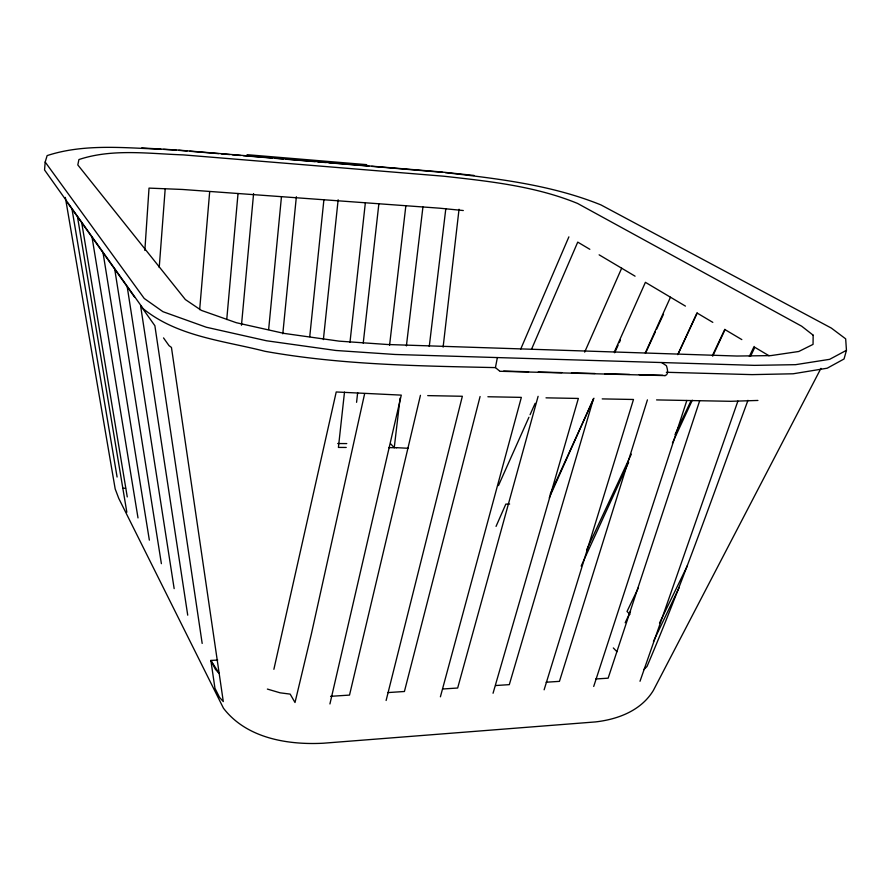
<?xml version="1.0" encoding="UTF-8"?>
<svg xmlns="http://www.w3.org/2000/svg" width="891" height="891" viewBox="0 0 891 891"><rect width="100%" height="100%" fill="white"/><g stroke="black" fill="none" stroke-linecap="round" stroke-linejoin="round"><path stroke-width="1.34" d="M144.854 250.449L149.02 188.112L182.388 189.46L439.53 208.182L463.309 210.532M159.222 267.467L165.191 188.825M160.748 149.209C122.98 147.772 83.62 143.663 47.123 155.602L45.185 162.039L44.55 169.969L143.139 308.665C177.32 336.575 223.686 340.718 265.017 351.31C341.075 364.931 418.414 365.934 495.429 367.604L499.528 370.979M199.662 309.645L209.675 191.754M226.748 319.535L238.031 193.503M241.472 325.226L253.59 193.581M268.648 329.492L281.467 196.666M282.803 333.813L296.358 196.722M309.745 336.642L323.901 199.74M323.377 339.594L338.146 199.784M443.117 347.111L459.032 209.262M344.494 392.129L338.413 447.427L346.22 447.449M349.974 342.367L365.355 202.758M356.578 402.32L357.659 392.686M363.227 343.146L378.831 204.139M389.567 345.296L405.862 205.698M394.245 447.694L400.104 398.121M406.396 345.908L422.935 206.935M429.262 346.454L445.801 208.806M495.429 367.604L497.378 357.569M364.642 393.655L311.516 633.334L295.01 702.509L290.165 694.111L280.086 692.819L267.378 689.077M273.882 669.308L336.219 391.973L401.284 395.125L329.926 703.957M420.441 395.326L349.517 695.091L330.561 696.328M386.115 700.482L462.351 396.272L427.725 395.615M480.082 396.528L404.414 691.494L387.953 692.574M440.399 696.807L521.346 397.375L487.889 396.751M538.108 396.328L457.662 688.019L443.016 688.977M445.255 172.631C497.835 178.634 551.551 184.927 600.935 204.908L831.314 328.066L845.67 338.847L846.45 350.319L844.044 358.984L827.204 368.206L793.135 373.786L752.115 374.621L666.357 372.282M493.046 693.254L578.359 398.444L546.016 397.843M593.484 398.778L509.307 684.644L495.596 685.535M544.123 689.801L633.49 399.48L602.216 398.901M647.423 399.87L559.448 681.359L546.138 682.228M593.707 686.449L686.838 400.482M699.635 400.905L608.141 678.174L595.723 678.987M737.904 401.073L640.005 681.27M747.95 400.337C715.161 489.348 684.132 579.195 647 666.49L643.658 669.731M520.622 349.294L568.881 236.861M531.526 349.261L577.736 242.118L589.831 249.302M496.042 526.403L505.821 504.117L509.63 504.072M584.674 352.123L621.662 268.213M498.459 485.606L528.931 417.255M530.067 414.716L535.146 403.333M549.257 497.869L593.373 398.968M614.3 352.056L645.407 282.324L685.435 306.103M645.318 352.914L670.477 297.215M550.181 494.227L593.941 398.232M614.667 352.758L618.12 345.185M619.278 342.656L620.426 340.128M581.155 566.086L628.634 462.306M645.485 353.248L655.375 331.82M656.533 329.302L663.517 314.178M672.404 443.094L692.285 400.226M712.755 356.099L725.029 329.625L741.824 339.594M586.623 549.892L631.318 454.165M697.196 313.097L677.784 354.663L696.974 312.953L712.811 322.364M625.181 622.742L630.516 611.426M750.656 356.11L754.8 347.301L769.056 355.776M675.01 434.608L691.026 400.75M712.388 355.609L724.84 329.28M653.448 641.453L679.388 587.147M638.413 587.715L627.019 611.471L629.993 614.378M749.342 356.433L754.131 346.432M659.507 623.009L687.451 565.596M820.945 368.351L653.359 690.447C641.097 710.639 617.964 719.36 595.466 721.922L323.433 743.217C287.737 745.088 246.484 738.305 223.452 708.2L118.77 498.425L115.184 488.936L65.344 197.401M846.45 350.319L829.644 359.329L795.563 364.675L754.488 365.355L395.036 354.473L335.929 350.486L266.465 340.763L206.333 327.242L162.964 311.694L144.231 298.463L45.185 162.039M664.875 375.612C669.275 374.866 667.214 368.295 666.435 365.744L661.668 362.548M217.716 660.064L210.866 660.431L214.943 688.242L219.509 697.341L223.296 701.573L171.451 347.434L169.023 345.641L163.532 337.912M757.918 400.449L730.709 401.306L656.567 399.914M122.835 488.268L125.575 488.246M388.676 447.616L396.651 447.705M337.689 443.54L346.766 443.584M503.671 371.09L528.586 371.747M538.264 372.004L561.787 372.627M571.476 372.884L594.999 373.507M604.677 373.752L629.592 374.409M639.27 374.666L662.793 375.289M500.129 371.28L665.243 375.612M396.072 447.65L408.345 448.296M141.725 147.928L178.545 150.122L440.432 171.874L474.045 175.449M163.532 149.376L176.039 150.122M247.074 154.689L366.724 164.657M178.779 150.345L187.032 151.036M189.783 151.258L218.651 153.653M221.402 153.887L229.655 154.566M232.406 154.8L240.648 155.48M243.399 155.713L272.356 158.119M275.107 158.342L283.383 159.032M286.145 159.255L315.113 161.661M317.875 161.895L326.151 162.585M328.913 162.808L368.907 166.127M371.636 166.361L442.526 172.342M599.131 254.826L635.071 276.177M613.32 647.946L616.951 651.711M390.626 443.796L394.19 447.638M67.983 203.36L134.73 297.349M77.472 216.736L126.834 512.214M71.982 208.995L117.089 477.03M81.716 222.705L127.257 496.922M92.051 237.251L138.005 517.927M103.033 252.721L149.354 540.135M114.727 269.182L161.382 563.658M127.213 286.768L174.157 588.628M187.723 615.169L140.566 305.568L154.878 325.727L202.179 643.436M813.16 335.183L813.049 344.383L798.77 351.488L770.849 355.609L736.846 356.032L387.351 344.494L339.137 341.142L284.106 333.401L236.293 322.709L201.377 310.391L185.361 299.554L77.807 164.935L78.909 159.556C112.366 148.407 148.63 153.72 183.201 154.878L443.796 176.218C488.936 181.241 535.201 186.085 577.557 203.438L801.688 326.217L813.16 335.183M219.242 673.507L215.433 669.353L210.866 660.431L219.242 673.507"/></g></svg>
